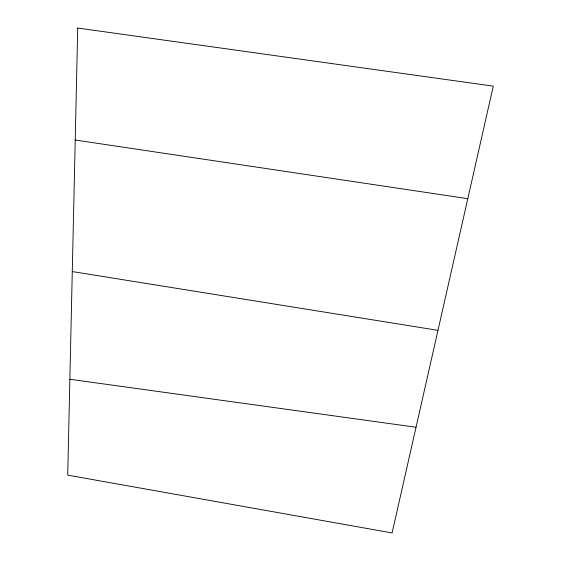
<?xml version="1.0" encoding="UTF-8"?>
<svg xmlns="http://www.w3.org/2000/svg" width="561" height="561" viewBox="0 0 561 561"><rect width="100%" height="100%" fill="white"/><g stroke="black" fill="none" stroke-linecap="round" stroke-linejoin="round"><path stroke-width="0.84" d="M69.866 379.25L416.031 427.251M75.223 140.012L467.797 198.671M72.278 271.559L437.98 330.345M77.734 28.05L67.72 475.132L392.097 532.95L493.28 86.142L77.734 28.05"/></g></svg>
